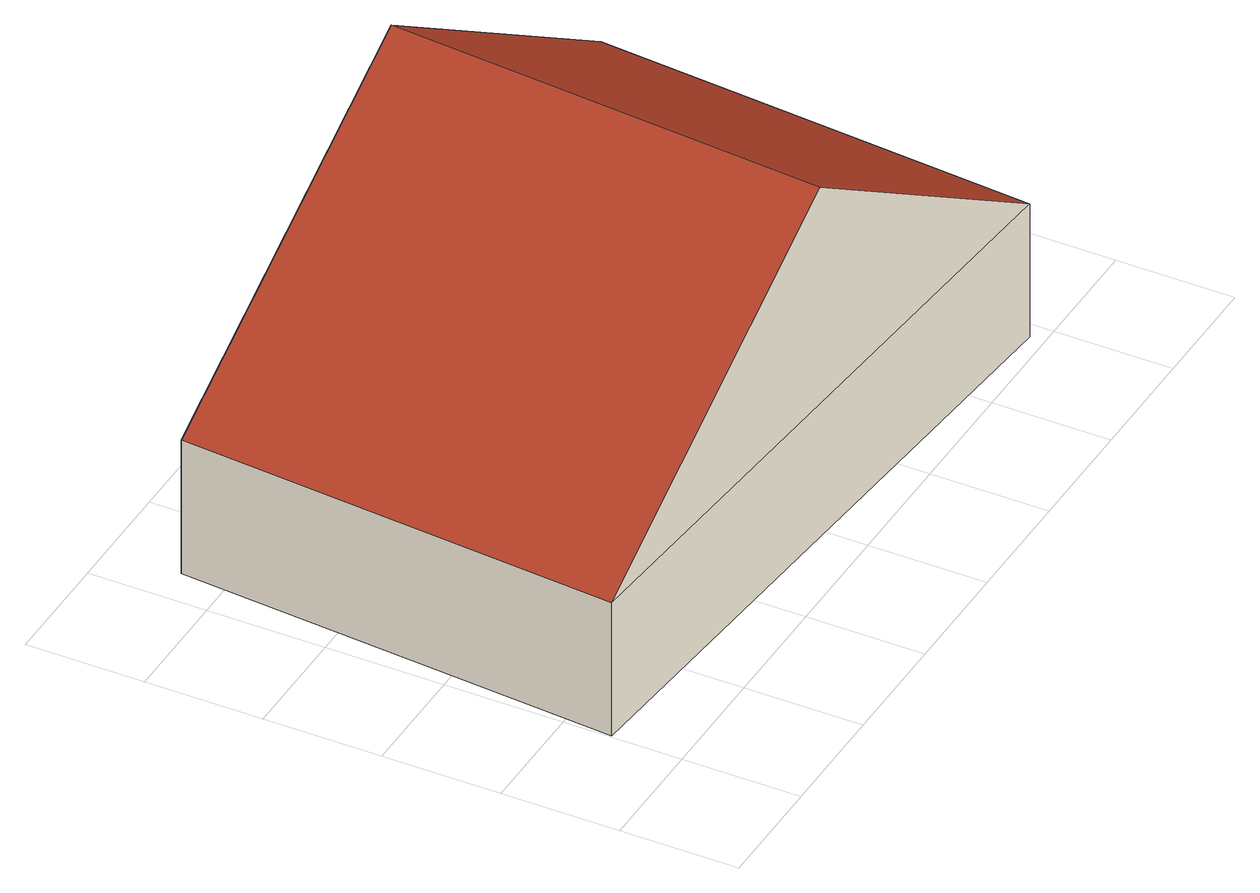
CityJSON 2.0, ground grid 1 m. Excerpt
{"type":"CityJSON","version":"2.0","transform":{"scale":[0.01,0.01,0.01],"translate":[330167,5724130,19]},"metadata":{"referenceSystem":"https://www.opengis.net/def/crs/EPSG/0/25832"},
"CityObjects":{
"building1":{"type":"Building","attributes":{"Geometrietyp2DReferenz":"3000","Gemeindeschluessel":"05170048","function":"31001_1313","roofType":"3100","measuredHeight":3.25},"address":[{"country":"Germany","locality":"Wesel","thoroughfareNumber":"28","thoroughfareName":"Papenweg"}],"geometry":[{"type":"Solid","lod":"2","boundaries":[[[[0,1,2,3]],[[4,5,1,0]],[[6,7,5,4]],[[3,2,7,6]],[[0,8,4]],[[6,9,3]],[[3,9,8,0]],[[4,8,9,6]],[[1,5,7,2]]]],"semantics":{"surfaces":[{"type":"WallSurface"},{"type":"RoofSurface"},{"type":"GroundSurface"}],"values":[[0,0,0,0,0,0,1,1,2]]}}]}
},
"vertices":[
[586,13,194],[586,13,70],[617,390,70],[617,390,194],[2,60,194],[2,60,70],[33,438,194],[33,438,70],[294,37,395],[325,414,395]
]}
